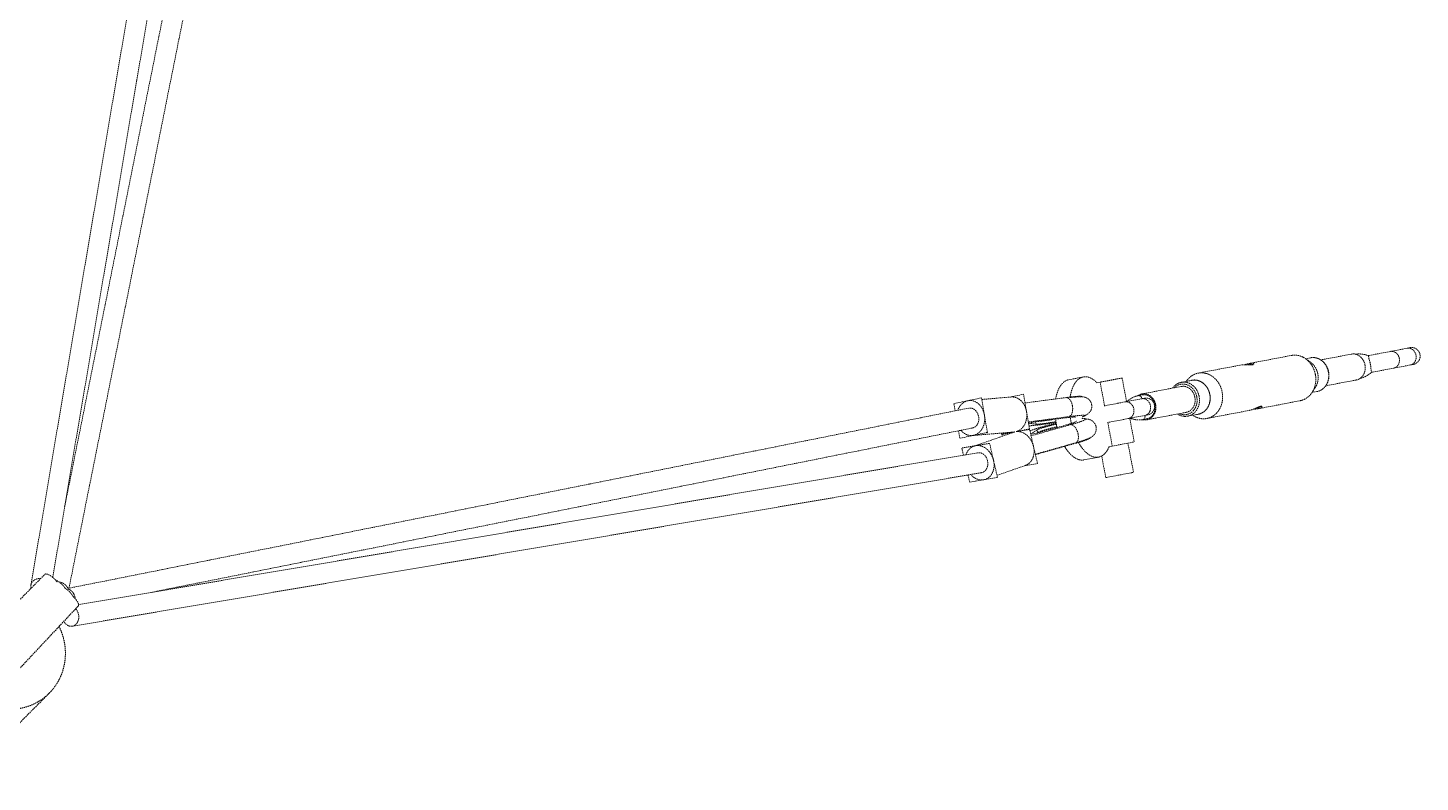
# Model space of a CAD drawing. Header units: millimetres. Extents: x -6347 to 5606, y -5931 to 5534.
# Drawn here: x 2803 to 4113, y 2590 to 3300 of the extents above; entities that cross this region are included whole.
import ezdxf

# ---------------------------------------------------------------- set-up
doc = ezdxf.new("R2010")
doc.units = ezdxf.units.MM
doc.linetypes.add('HIDDEN', pattern=[1.905, 1.27, -0.635])
doc.layers.add('DIKOM_ОБЪЕКТ', color=7, linetype='Continuous')

msp = doc.modelspace()

# ---------------------------------------------------------------- linework, layer by layer
at = {"layer": 'DIKOM_ОБЪЕКТ', "color": 7, "linetype": 'HIDDEN', "lineweight": 15}
for p, q in [((2806.153, 2776.283), (2950.538, 3630.895)), ((2826.565, 2782.976), (2969.228, 3627.392)), ((2837.787, 2849.397), (2992.592, 3622.399)), ((2841.837, 2772.8), (3011.3, 3618.998)), ((4103.173, 2999.119), (4100.779, 2998.664)), ((3952.174, 2984.341), (3991.574, 2991.836)), ((4009.555, 2989.647), (4004.897, 2988.761)), ((4005.405, 2988.405), (4009.5, 2985.536)), ((4047.907, 2993.087), (4019.262, 2987.638)), ((4052.045, 2992.955), (4052.68, 2993.075)), ((4084.763, 2995.617), (4064.101, 2991.686)), ((4100.476, 2998.606), (4085.066, 2995.675)), ((3904.35, 2975.244), (3943.697, 2982.729)), ((4087.752, 2979.904), (4067.09, 2975.974)), ((4103.465, 2982.893), (4088.055, 2979.962)), ((4106.162, 2983.406), (4103.768, 2982.951)), ((3782.128, 2968.994), (3795.597, 2971.557)), ((3808.688, 2966.127), (3811.662, 2966.692)), ((3811.662, 2966.692), (3815.89, 2944.469)), ((3832.315, 2970.621), (3836.541, 2948.404)), ((3887.915, 2962.651), (3851.083, 2955.645)), ((3898.034, 2968.433), (3888.019, 2966.528)), ((3892.677, 2967.414), (3892.693, 2967.438)), ((4014.045, 2961.646), (4011.289, 2957.475)), ((4052.542, 2968.725), (4023.896, 2963.276)), ((4056.334, 2970.366), (4056.976, 2970.488)), ((3674.209, 2946.435), (3700.14, 2952.014)), ((3675.336, 2939.72), (3674.209, 2946.435)), ((3700.14, 2952.014), (3702.861, 2935.73)), ((3700.407, 2950.416), (3728.103, 2952.744)), ((3727.363, 2952.682), (3739.726, 2955.342)), ((3739.726, 2955.342), (3742.447, 2939.059)), ((3741.094, 2947.156), (3780.308, 2952.274)), ((3780.383, 2951.824), (3780.308, 2952.274)), ((3794.477, 2953.124), (3794.5, 2952.986)), ((3835.029, 2948.11), (3815.569, 2944.408)), ((3850.742, 2951.099), (3835.333, 2948.168)), ((3846.889, 2953.928), (3851.251, 2954.757)), ((3853.439, 2951.612), (3851.045, 2951.157)), ((3960.286, 2941.709), (3999.684, 2949.204)), ((4015.605, 2957.842), (4010.947, 2956.956)), ((3688.035, 2942.263), (2841.837, 2772.8)), ((3702.861, 2935.73), (3705.596, 2919.449)), ((3742.447, 2939.059), (3745.182, 2922.778)), ((3783.305, 2934.369), (3744.095, 2929.249)), ((3783.305, 2934.369), (3783.23, 2934.815)), ((3797.453, 2935.362), (3797.476, 2935.224)), ((3853.731, 2935.386), (3838.322, 2932.455)), ((3856.428, 2935.899), (3854.035, 2935.444)), ((3892.549, 2938.29), (3855.717, 2931.283)), ((3904.084, 2936.628), (3894.069, 2934.722)), ((3898.751, 2935.592), (3898.727, 2935.609)), ((3912.46, 2932.611), (3951.807, 2940.096)), ((3691.436, 2923.554), (2918.434, 2768.75)), ((3679.664, 2913.87), (3678.479, 2920.96)), ((3745.324, 2922.267), (3732.961, 2920.185)), ((3745.182, 2922.778), (3732.99, 2920.155)), ((3750.043, 2929.291), (3744.331, 2928.061)), ((3744.331, 2928.061), (3751.394, 2927.249)), ((3749.036, 2906.205), (3745.324, 2922.267)), ((3746.416, 2917.723), (3752.489, 2921.8)), ((3784.814, 2926.913), (3746.736, 2916.156)), ((3778.565, 2933.095), (3750.043, 2929.291)), ((3751.03, 2929.422), (3751.394, 2927.249)), ((3779.914, 2926.418), (3752.182, 2918.694)), ((3753.071, 2919.286), (3752.489, 2921.8)), ((3784.814, 2926.913), (3784.916, 2926.473)), ((3838.018, 2932.397), (3818.558, 2928.695)), ((3818.879, 2928.756), (3823.106, 2906.533)), ((3839.532, 2932.679), (3843.759, 2910.462)), ((3851.185, 2931.34), (3855.548, 2932.17)), ((3705.596, 2919.449), (3679.664, 2913.87)), ((3707.716, 2909.139), (3681.542, 2904.731)), ((3730.873, 2919.796), (3692.028, 2916.53)), ((3693.79, 2906.794), (3730.498, 2919.608)), ((3711.429, 2893.077), (3707.716, 2909.139)), ((3719.25, 2917.198), (3718.983, 2918.796)), ((3730.43, 2919.759), (3719.149, 2917.859)), ((3719.149, 2917.859), (3719.624, 2915.812)), ((3730.496, 2919.618), (3719.25, 2917.198)), ((3752.182, 2918.694), (3746.416, 2917.723)), ((3788.797, 2909.693), (3750.724, 2898.932)), ((3750.826, 2898.492), (3788.906, 2909.252)), ((3752.184, 2918.691), (3753.071, 2919.286)), ((3788.803, 2909.695), (3788.906, 2909.252)), ((3823.106, 2906.533), (3843.757, 2910.461)), ((3837.838, 2909.335), (3843.064, 2881.861)), ((3696.429, 2900.191), (2850.898, 2757.34)), ((3681.542, 2904.731), (3683.117, 2897.942)), ((3752.762, 2890.146), (3749.036, 2906.205)), ((3796.48, 2893.548), (3809.95, 2896.11)), ((3817.011, 2876.905), (3813.145, 2897.227)), ((3823.106, 2906.533), (3820.132, 2905.967)), ((3699.932, 2881.501), (2845.32, 2737.116)), ((3715.154, 2877.018), (3711.429, 2893.077)), ((3741.404, 2888.394), (3714.679, 2879.065)), ((3740.514, 2888.083), (3752.762, 2890.146)), ((3817.011, 2876.905), (3841.319, 2881.529)), ((3687.414, 2879.386), (3688.98, 2872.61)), ((3688.98, 2872.61), (3715.154, 2877.018)), ((2743.982, 2709.574), (2819.127, 2785.861)), ((2776.69, 2677.243), (2850.559, 2756.099)), ((2823.31, 2674.083), (2739.75, 2590.328))]:
    msp.add_line(p, q, dxfattribs=at)
for centre, radius, start, end in [((3890.374, 2954.359), 12.398, 112.834656, 115.937551), ((3891.792, 2946.906), 12.398, 265.603872, 268.706767), ((3853.963, 2940.61), 9.498, 255.466689, 280.648224), ((3733.981, 2909.658), 10.542, 105.212303, 109.295332), ((2812.365, 2774.913), 6.354, 170.626107, 198.620779)]:
    msp.add_arc(centre, radius, start, end, dxfattribs=at)
for points, weights, degree, knots in [([(4103.173, 2999.119), (4106.427, 2999.738), (4109.166, 2997.875), (4111.905, 2996.011), (4112.524, 2992.757), (4113.143, 2989.503), (4111.279, 2986.764), (4109.416, 2984.025), (4106.162, 2983.406)], [1, 0.923879435628, 1, 0.923879532511, 1, 0.923879532512, 1, 0.923879494101, 1], 2, [0, 0, 0, 6.2810843, 6.2810843, 12.56216838, 12.56216838, 18.84325247, 18.84325247, 25.12433664, 25.12433664, 25.12433664]), ([(4012.112, 2989.867), (4013.577, 2989.843), (4015.001, 2989.492), (4018.007, 2988.737), (4020.429, 2986.801), (4022.936, 2984.8), (4024.514, 2982.007), (4026.008, 2979.377), (4026.57, 2976.406)], [1, 0.993675643043, 1, 0.977139028181, 1, 0.981731981675, 1, 0.986443849322, 1], 2, [0, 0, 0, 2.91936373, 2.91936373, 9.0244381, 9.0244381, 15.36192739, 15.36192739, 21.35519354, 21.35519354, 21.35519354]), ([(3892.693, 2967.438), (3896.915, 2973.829), (3903.94, 2975.166), (3922.401, 2978.678), (3926.456, 2957.361)], [0.854274163489, 0.863827374568, 1, 0.707106781187, 1], 2, [104.52945865, 104.52945865, 104.52945865, 123.69971593, 123.69971593, 164.93295458, 164.93295458, 164.93295458]), ([(3947.82, 2983.102), (3947.979, 2983.162), (3948.139, 2983.221), (3948.298, 2983.278), (3948.977, 2983.523), (3949.664, 2983.742), (3950.36, 2983.934), (3950.643, 2984.011), (3950.927, 2984.082), (3951.213, 2984.147), (3951.402, 2984.19), (3951.596, 2984.231), (3951.78, 2984.266), (3951.78, 2984.266), (3951.78, 2984.266), (3951.78, 2984.266)], [1, 1, 1, 1, 0.999508763459, 0.999508763459, 1, 0.999850713992, 0.999850713992, 1, 1, 1, 1, 1, 1, 1], 3, [8.88042098, 8.88042098, 8.88042098, 8.88042098, 9.39396619, 9.39396619, 9.39396619, 11.55883146, 11.55883146, 11.55883146, 12.43754919, 12.43754919, 12.43754919, 13.08567936, 13.08567936, 13.08567936, 13.08568106, 13.08568106, 13.08568106, 13.08568106]), ([(3951.018, 2983.074), (3951.042, 2983.073), (3951.066, 2983.073), (3951.09, 2983.072), (3951.992, 2983.038), (3952.896, 2983.029), (3953.799, 2983.044), (3954.318, 2983.046), (3954.834, 2983.103), (3955.34, 2983.215), (3955.565, 2983.276), (3955.646, 2983.362), (3955.575, 2983.289)], [1, 1, 1, 1, 0.999756284637, 0.999756284637, 1, 0.996163486736, 0.996163486736, 1, 1, 1, 1], 3, [7.82947077, 7.82947077, 7.82947077, 7.82947077, 7.9065402, 7.9065402, 7.9065402, 10.61684517, 10.61684517, 10.61684517, 12.17011359, 12.17011359, 12.17011359, 14.22590753, 14.22590753, 14.22590753, 14.22590753]), ([(4026.57, 2976.406), (4027.138, 2973.436), (4026.714, 2970.442), (4026.272, 2967.264), (4024.675, 2964.482), (4023.133, 2961.792), (4020.614, 2959.986), (4019.419, 2959.137), (4018.064, 2958.576)], [1, 0.986443849322, 1, 0.981731981675, 1, 0.977139028179, 1, 0.993675643043, 1], 2, [0, 0, 0, 5.99326615, 5.99326615, 12.33075544, 12.33075544, 18.43582981, 18.43582981, 21.35519354, 21.35519354, 21.35519354]), ([(3769.893, 2950.915), (3771.21, 2958.666), (3774.485, 2963.452), (3777.7, 2968.15), (3782.128, 2968.994)], [0.926715377208, 0.936249987292, 1, 0.937351019244, 0.927060895284], 2, [-116.32062387, -116.32062387, -116.32062387, -94.4077034, -94.4077034, -72.87324285, -72.87324285, -72.87324285]), ([(3783.474, 2952.671), (3784.738, 2960.998), (3788.203, 2966.061), (3796.687, 2978.458), (3808.688, 2966.127)], [0.925843774908, 0.932807696345, 1, 0.850077139573, 1], 2, [-117.50384948, -117.50384948, -117.50384948, -94.4077034, -94.4077034, -42.87441613, -42.87441613, -42.87441613]), ([(3832.311, 2970.62), (3832.384, 2970.634), (3831.438, 2970.454), (3826.848, 2969.581), (3811.662, 2966.692)], [0.917148615482, 0.944765743655, 1, 0.779062974618, 1], 2, [86.96206105, 86.96206105, 86.96206105, 94.86770296, 94.86770296, 126.49027061, 126.49027061, 126.49027061]), ([(3879.728, 2961.094), (3881.092, 2963.015), (3883.01, 2964.384), (3885.281, 2966.002), (3888.019, 2966.528)], [1, 0.986137143331, 1, 0.977005857715, 1], 2, [0, 0, 0, 4.66920242, 4.66920242, 10.15914723, 10.15914723, 10.15914723]), ([(3881.463, 2961.424), (3884.034, 2964.087), (3887.516, 2964.749), (3899.881, 2967.101), (3902.597, 2952.823)], [0.865597765457, 0.895551698431, 1, 0.707106781187, 1], 2, [128.24912914, 128.24912914, 128.24912914, 138.09856184, 138.09856184, 165.7182742, 165.7182742, 165.7182742]), ([(3896.578, 2968.156), (3897.286, 2968.382), (3898.017, 2968.521), (3911.866, 2971.156), (3914.908, 2955.165)], [1, 0.998154350877, 1, 0.707106781187, 1], 2, [0, 0, 0, 1.48609461, 1.48609461, 32.41890675, 32.41890675, 32.41890675]), ([(3702.861, 2935.73), (3700.135, 2952.005), (3687.176, 2949.216), (3680.551, 2947.791), (3677.801, 2940.213)], [1, 0.707106781187, 1, 0.825266909141, 0.859016986071], 2, [62.83185307, 62.83185307, 62.83185307, 94.24777961, 94.24777961, 112.98977018, 112.98977018, 112.98977018]), ([(3780.308, 2952.274), (3793.353, 2953.989), (3794.41, 2953.222), (3794.541, 2953.126), (3794.424, 2952.989)], [1, 0.88011542477, 1, 0.983342119796, 0.971313441845], 2, [0, 0, 0, 33.6395838, 33.6395838, 38.31378109, 38.31378109, 38.31378109]), ([(3783.406, 2952.208), (3784.73, 2952.367), (3787.07, 2952.627), (3790.228, 2952.897), (3792.675, 2953.023), (3794.621, 2953.007), (3796.242, 2952.838), (3798.11, 2952.365), (3799.38, 2951.735), (3800.118, 2951.207), (3800.295, 2951.082), (3800.467, 2950.95), (3800.634, 2950.812), (3802.289, 2949.446), (3803.363, 2947.588), (3803.721, 2945.471)], [1, 1, 1, 1, 1, 1, 1, 1, 1, 1, 0.999560891296, 0.999560891296, 1, 0.958056960439, 0.958056960439, 1], 3, [0, 0, 0, 0, 3.99812503, 7.06394502, 9.50790049, 11.34632337, 12.89814913, 14.39062673, 17.10953439, 17.10953439, 17.10953439, 17.75892949, 17.75892949, 17.75892949, 24.06088091, 24.06088091, 24.06088091, 24.06088091]), ([(3836.54, 2948.401), (3842.506, 2953.094), (3846.648, 2953.882), (3850.791, 2954.67), (3850.587, 2951.069)], [0.995669931378, 0.918855680071, 1, 0.918814808734, 0.995747352024], 2, [-7.08182475, -7.08182475, -7.08182475, -6.28318531, -6.28318531, -5.4841436, -5.4841436, -5.4841436]), ([(3847.291, 2954.004), (3849.003, 2955.249), (3851.082, 2955.648), (3861.634, 2957.656), (3863.952, 2945.471)], [1, 0.976040742695, 1, 0.707106781187, 1], 2, [0, 0, 0, 4.16553128, 4.16553128, 27.72747618, 27.72747618, 27.72747618]), ([(3853.439, 2951.612), (3856.694, 2952.231), (3859.432, 2950.368), (3862.171, 2948.505), (3862.79, 2945.25), (3863.409, 2941.996), (3861.546, 2939.257), (3859.683, 2936.518), (3856.428, 2935.899)], [1, 0.923879474375, 1, 0.923879532512, 1, 0.923879532512, 1, 0.923879494102, 1], 2, [0, 0, 0, 6.28108421, 6.28108421, 12.5621683, 12.5621683, 18.84325238, 18.84325238, 25.12433655, 25.12433655, 25.12433655]), ([(3902.597, 2952.823), (3905.313, 2938.544), (3892.948, 2936.192), (3889.466, 2935.53), (3886.097, 2937.062)], [1, 0.707106781187, 1, 0.895551698425, 0.865597765454], 2, [55.23942473, 55.23942473, 55.23942473, 82.8591371, 82.8591371, 92.7085698, 92.7085698, 92.7085698]), ([(3926.456, 2957.361), (3930.511, 2936.045), (3912.05, 2932.533), (3905.025, 2931.197), (3898.751, 2935.592)], [1, 0.707106781187, 1, 0.863827374568, 0.854274163489], 2, [0, 0, 0, 41.23323864, 41.23323864, 60.40349593, 60.40349593, 60.40349593]), ([(3914.908, 2955.165), (3917.95, 2939.173), (3904.101, 2936.539), (3903.37, 2936.4), (3902.628, 2936.351)], [1, 0.707106781187, 1, 0.998154350877, 1], 2, [61.86562429, 61.86562429, 61.86562429, 92.79843643, 92.79843643, 94.28453104, 94.28453104, 94.28453104]), ([(3680.772, 2921.419), (3685.815, 2915.202), (3692.628, 2916.668), (3705.588, 2919.456), (3702.861, 2935.73)], [0.860710725622, 0.821177976352, 1, 0.707106781187, 1], 2, [12.23535424, 12.23535424, 12.23535424, 31.41592654, 31.41592654, 62.83185307, 62.83185307, 62.83185307]), ([(3691.769, 2923.621), (3699.224, 2925.114), (3697.357, 2934.435), (3695.491, 2943.756), (3688.035, 2942.263)], [1, 0.707106781187, 1, 0.707106781187, 1], 2, [0, 0, 0, 18.06415776, 18.06415776, 36.12831552, 36.12831552, 36.12831552]), ([(3794.688, 2933.973), (3797.933, 2934.937), (3797.408, 2935.317), (3796.35, 2936.084), (3783.305, 2934.369)], [0.940249165869, 0.936670063901, 1, 0.880115424696, 1], 2, [83.14838614, 83.14838614, 83.14838614, 100.9187514, 100.9187514, 134.5583352, 134.5583352, 134.5583352]), ([(3784.673, 2927.843), (3784.399, 2929.064), (3784.166, 2930.293), (3783.844, 2931.985), (3783.598, 2933.69)], [1, 0.999866918983, 1, 0.999747348381, 1], 2, [0, 0, 0, 2.50243587, 2.50243587, 5.94617223, 5.94617223, 5.94617223]), ([(3803.721, 2945.471), (3804.112, 2943.124), (3803.573, 2940.807), (3802.184, 2938.874), (3802.055, 2938.694), (3801.761, 2938.313), (3801.11, 2937.599), (3799.765, 2936.435), (3798.404, 2935.74), (3797.453, 2935.362)], [1, 0.948894314775, 0.948894314775, 1, 1, 1, 1, 1, 1, 1], 3, [0, 0, 0, 0, 6.95215029, 6.95215029, 6.95215029, 7.61890846, 8.39066015, 9.85344997, 12.93009726, 12.93009726, 12.93009726, 12.93009726]), ([(3853.576, 2935.357), (3855.088, 2932.083), (3850.944, 2931.295), (3846.803, 2930.507), (3839.531, 2932.681)], [0.995747352558, 0.918814808762, 1, 0.918858226113, 0.99566511187], 2, [-3.94063436, -3.94063436, -3.94063436, -3.14159265, -3.14159265, -2.34297827, -2.34297827, -2.34297827]), ([(3894.069, 2934.722), (3891.329, 2934.206), (3888.623, 2934.878), (3886.337, 2935.446), (3884.362, 2936.732)], [1, 0.977005857714, 1, 0.986137143332, 1], 2, [0, 0, 0, 5.4899448, 5.4899448, 10.15914723, 10.15914723, 10.15914723]), ([(3959.988, 2941.653), (3959.829, 2941.622), (3959.66, 2941.592), (3959.497, 2941.565), (3959.259, 2941.526), (3959.006, 2941.489), (3958.757, 2941.458), (3958.257, 2941.397), (3957.756, 2941.351), (3957.253, 2941.32), (3956.763, 2941.29), (3956.272, 2941.271), (3955.78, 2941.263)], [1, 1, 1, 1, 1, 1, 1, 0.999690943509, 0.999690943509, 1, 0.999843080049, 0.999843080049, 1], 3, [0.06385259, 0.06385259, 0.06385259, 0.06385259, 0.62432864, 0.62432864, 0.62432864, 1.43844419, 1.43844419, 1.43844419, 2.94830183, 2.94830183, 2.94830183, 4.42261302, 4.42261302, 4.42261302, 4.42261302]), ([(3963.086, 2943.925), (3963.09, 2943.924), (3963.092, 2943.923), (3963.092, 2943.923), (3962.825, 2943.928), (3962.559, 2943.894), (3962.302, 2943.821), (3961.66, 2943.644), (3961.032, 2943.425), (3960.419, 2943.166), (3959.856, 2942.937), (3959.296, 2942.702), (3958.739, 2942.462)], [1, 1, 1, 1, 0.992819127979, 0.992819127979, 1, 0.998575714599, 0.998575714599, 1, 0.999970758158, 0.999970758158, 1], 3, [0.21167438, 0.21167438, 0.21167438, 0.21167438, 0.42334875, 0.42334875, 0.42334875, 1.22338233, 1.22338233, 1.22338233, 3.21857325, 3.21857325, 3.21857325, 5.04029233, 5.04029233, 5.04029233, 5.04029233]), ([(3744.7, 2925.645), (3749.654, 2925.81), (3760.586, 2927.392), (3765.414, 2928.093), (3770.226, 2928.903)], [0.961094151977, 0.90454754035, 1, 0.999936668219, 1], 2, [6.85564594, 6.85564594, 6.85564594, 33.6395838, 33.6395838, 43.39688796, 43.39688796, 43.39688796]), ([(3745.649, 2920.86), (3750.238, 2922.815), (3760.937, 2925.626), (3765.649, 2926.861), (3770.396, 2927.956)], [0.96122019767, 0.904441314684, 1, 0.999889771302, 1], 2, [6.82583904, 6.82583904, 6.82583904, 33.6395838, 33.6395838, 43.38186882, 43.38186882, 43.38186882]), ([(3751.394, 2927.249), (3753.647, 2926.989), (3763.323, 2928.382), (3766.735, 2928.874), (3770.133, 2929.446)], [1, 0.877289544061, 1, 0.999931093529, 1], 2, [-118.74503737, -118.74503737, -118.74503737, -95.63281459, -95.63281459, -88.73997505, -88.73997505, -88.73997505]), ([(3752.489, 2921.8), (3754.427, 2923.101), (3763.881, 2925.596), (3767.195, 2926.468), (3770.534, 2927.238)], [1, 0.877289544061, 1, 0.999881004319, 1], 2, [-118.74503737, -118.74503737, -118.74503737, -95.63281459, -95.63281459, -88.78068337, -88.78068337, -88.78068337]), ([(3771.073, 2924.715), (3767.755, 2923.95), (3764.462, 2923.083), (3755.007, 2920.587), (3753.071, 2919.286)], [1, 0.999882362294, 1, 0.877289544061, 1], 2, [0, 0, 0, 6.81001773, 6.81001773, 29.92224051, 29.92224051, 29.92224051]), ([(3766.816, 2931.523), (3764.858, 2931.212), (3762.895, 2930.929), (3759.048, 2930.363), (3755.179, 2929.976)], [1, 0.999975095848, 1, 0.999731288833, 1], 2, [0, 0, 0, 3.96566142, 3.96566142, 11.74086274, 11.74086274, 11.74086274]), ([(3771.242, 2924.003), (3770.799, 2925.834), (3770.447, 2927.684), (3770.046, 2929.793), (3769.764, 2931.921)], [1, 0.999697527375, 1, 0.999606292502, 1], 2, [0, 0, 0, 3.76607677, 3.76607677, 8.0587321, 8.0587321, 8.0587321]), ([(3789.336, 2929.98), (3789.338, 2929.925), (3789.309, 2929.878), (3788.763, 2928.883), (3779.914, 2926.418)], [1, 0.957564741857, 1, 0.877289544061, 1], 2, [0, 0, 0, 0.10712226, 0.10712226, 23.21934505, 23.21934505, 23.21934505]), ([(3794.846, 2932.345), (3798.419, 2932.599), (3798.105, 2931.883), (3797.487, 2930.476), (3784.814, 2926.913)], [0.940466472257, 0.935107762448, 1, 0.880115424696, 1], 2, [82.71000472, 82.71000472, 82.71000472, 100.9187514, 100.9187514, 134.5583352, 134.5583352, 134.5583352]), ([(3807.818, 2924.971), (3808.211, 2923.268), (3808.1, 2921.523), (3807.494, 2919.884), (3807.276, 2919.294), (3806.998, 2918.73), (3806.663, 2918.198), (3806.402, 2917.781), (3805.792, 2916.958), (3804.191, 2915.417), (3802.008, 2914.165), (3799.277, 2913.027), (3795.079, 2911.515), (3791.551, 2910.473), (3788.971, 2909.742)], [1, 0.972070519493, 0.972070519493, 1, 0.996408190582, 0.996408190582, 1, 1, 1, 1, 1, 1, 1, 1, 1], 3, [0, 0, 0, 0, 5.17068849, 5.17068849, 5.17068849, 7.0534235, 7.0534235, 7.0534235, 8.52333267, 10.12956331, 13.67489057, 16.02053896, 19.01050348, 27.0536238, 27.0536238, 27.0536238, 27.0536238]), ([(3798.115, 2932.057), (3798.41, 2932.051), (3798.708, 2932.038), (3799.701, 2931.965), (3800.464, 2931.872), (3802.159, 2931.389), (3802.977, 2931.06), (3803.803, 2930.548), (3805.86, 2929.282), (3807.27, 2927.323), (3807.818, 2924.971)], [1, 1, 1, 1, 1, 1, 1, 1, 0.948638570295, 0.948638570295, 1], 3, [18.18604581, 18.18604581, 18.18604581, 18.18604581, 19.80310709, 19.80310709, 23.65611015, 23.65611015, 26.89889657, 26.89889657, 26.89889657, 33.95254992, 33.95254992, 33.95254992, 33.95254992]), ([(3685.523, 2898.348), (3687.863, 2905.787), (3694.631, 2906.927), (3707.712, 2909.13), (3711.429, 2893.077)], [0.85972093963, 0.823499827663, 1, 0.707106781187, 1], 2, [12.4843976, 12.4843976, 12.4843976, 31.41592654, 31.41592654, 62.83185307, 62.83185307, 62.83185307]), ([(3788.906, 2909.252), (3801.579, 2912.816), (3802.196, 2914.222), (3802.229, 2914.292), (3802.215, 2914.367)], [1, 0.88011542477, 1, 0.949152553896, 1], 2, [0, 0, 0, 33.6395838, 33.6395838, 33.78805579, 33.78805579, 33.78805579]), ([(3820.132, 2905.967), (3813.497, 2890.091), (3801.054, 2898.506), (3795.705, 2902.124), (3791.326, 2909.949)], [1, 0.850077139573, 1, 0.929527915448, 0.925307431045], 2, [-249.0075652, -249.0075652, -249.0075652, -197.47427793, -197.47427793, -173.25076614, -173.25076614, -173.25076614]), ([(3699.932, 2881.501), (3707.456, 2882.772), (3705.872, 2892.146), (3704.288, 2901.519), (3696.765, 2900.248)], [1, 0.707106781187, 1, 0.707106781187, 1], 2, [0, 0, 0, 18.06415776, 18.06415776, 36.12831552, 36.12831552, 36.12831552]), ([(3796.48, 2893.548), (3792.052, 2892.707), (3787.336, 2895.897), (3782.394, 2899.239), (3778.242, 2906.239)], [0.927060895284, 0.937351019244, 1, 0.93453949518, 0.926242756834], 2, [-219.00873847, -219.00873847, -219.00873847, -197.47427793, -197.47427793, -174.97340655, -174.97340655, -174.97340655]), ([(3711.429, 2893.077), (3715.146, 2877.024), (3702.065, 2874.822), (3695.304, 2873.683), (3689.826, 2879.794)], [1, 0.707106781187, 1, 0.823650973191, 0.859659059889], 2, [62.83185307, 62.83185307, 62.83185307, 94.24777961, 94.24777961, 113.16309657, 113.16309657, 113.16309657]), ([(2830.64, 2778.724), (2829.51, 2780.203), (2828.181, 2781.507), (2821.409, 2788.178), (2819.127, 2785.861)], [1, 0.997474510475, 1, 0.707106781187, 1], 2, [0, 0, 0, 3.71660298, 3.71660298, 21.78076074, 21.78076074, 21.78076074]), ([(2838.189, 2772.901), (2836.821, 2774.837), (2835.115, 2776.482), (2831.783, 2779.721), (2828.863, 2780.811)], [1, 0.995564497328, 1, 0.831628021581, 0.856835964415], 2, [0, 0, 0, 4.72726374, 4.72726374, 15.1115874, 15.1115874, 15.1115874]), ([(2832.646, 2778.608), (2832.966, 2778.562), (2833.283, 2778.499), (2839.677, 2777.218), (2841.024, 2771.987)], [1, 0.99962976482, 1, 0.778744219034, 0.891768083115], 2, [0, 0, 0, 0.64636539, 0.64636539, 14.29229187, 14.29229187, 14.29229187]), ([(2845.773, 2765.035), (2844.419, 2767.407), (2841.997, 2769.796), (2840.248, 2771.537), (2838.189, 2772.901)], [0.855611433734, 0.870914077213, 1, 0.995100431488, 1], 2, [46.23111287, 46.23111287, 46.23111287, 54.19247327, 54.19247327, 59.11384713, 59.11384713, 59.11384713]), ([(2841.024, 2771.987), (2846.255, 2770.64), (2847.536, 2764.246), (2847.656, 2763.645), (2847.714, 2763.035)], [0.89176808314, 0.77874421901, 1, 0.998665449107, 1], 2, [-67.83839976, -67.83839976, -67.83839976, -54.19247327, -54.19247327, -52.96749808, -52.96749808, -52.96749808]), ([(2850.559, 2756.099), (2852.78, 2758.471), (2845.843, 2764.969), (2845.808, 2765.002), (2845.773, 2765.035)], [1, 0.707106781187, 1, 0.99791227263, 0.995854307681], 2, [36.12831552, 36.12831552, 36.12831552, 54.19247327, 54.19247327, 54.32123364, 54.32123364, 54.32123364]), ([(2848.103, 2753.477), (2850.342, 2751.154), (2850.925, 2747.704), (2852.508, 2738.33), (2844.984, 2737.059)], [0.854921461052, 0.867707869749, 1, 0.707106781187, 1], 2, [-62.35157617, -62.35157617, -62.35157617, -54.19247327, -54.19247327, -36.12831552, -36.12831552, -36.12831552])]:
    msp.add_rational_spline(points, weights, degree=degree, knots=knots, dxfattribs=at)
for points, weights in [([(4014.089, 2974.032), (4010.034, 2995.348), (3991.574, 2991.836)], [1, 0.707106781187, 1]), ([(4009.555, 2989.647), (4023.327, 2992.267), (4026.352, 2976.365)], [1, 0.707106781187, 1]), ([(4060.777, 2982.913), (4058.46, 2995.101), (4047.906, 2993.095)], [1, 0.707106781187, 1]), ([(4064.462, 2991.577), (4056.945, 2993.887), (4052.68, 2993.075)], [1, 0.916631255073, 1]), ([(4093.061, 2989.055), (4091.567, 2996.911), (4084.763, 2995.617)], [1, 0.707106781187, 1]), ([(4087.752, 2979.904), (4094.556, 2981.198), (4093.061, 2989.055)], [1, 0.707106781187, 1]), ([(4108.774, 2992.044), (4107.279, 2999.9), (4100.476, 2998.606)], [1, 0.707106781187, 1]), ([(4103.465, 2982.893), (4110.268, 2984.187), (4108.774, 2992.044)], [1, 0.707106781187, 1]), ([(3999.684, 2949.204), (4018.144, 2952.716), (4014.089, 2974.032)], [1, 0.707106781187, 1]), ([(4016.414, 2974.474), (4015.049, 2981.649), (4009.5, 2985.536)], [1, 0.843279406619, 0.854274163489]), ([(4014.045, 2961.646), (4017.779, 2967.299), (4016.414, 2974.474)], [0.854274163489, 0.843279406619, 1]), ([(4026.352, 2976.365), (4029.377, 2960.462), (4015.605, 2957.842)], [1, 0.707106781187, 1]), ([(4052.543, 2968.722), (4063.095, 2970.729), (4060.777, 2982.913)], [1, 0.707106781187, 1]), ([(4056.976, 2970.488), (4061.242, 2971.299), (4067.385, 2976.208)], [1, 0.916631255383, 1]), ([(3900.784, 2952.478), (3898.468, 2964.665), (3887.913, 2962.659)], [1, 0.707106781187, 1]), ([(3904.816, 2953.245), (3901.791, 2969.147), (3888.019, 2966.528)], [1, 0.707106781187, 1]), ([(3914.831, 2955.15), (3911.806, 2971.053), (3898.034, 2968.433)], [1, 0.707106781187, 1]), ([(3728.103, 2952.744), (3739.987, 2953.744), (3742.447, 2939.059)], [0.961320503964, 0.727926449379, 1]), ([(3785.63, 2944.384), (3784.33, 2952.145), (3780.383, 2951.825)], [1, 0.726609839127, 0.963591207953]), ([(3835.029, 2948.11), (3841.833, 2949.404), (3843.328, 2941.548)], [1, 0.707106781187, 1]), ([(3850.742, 2951.099), (3857.546, 2952.393), (3859.041, 2944.537)], [1, 0.707106781187, 1]), ([(3863.18, 2945.324), (3861.032, 2956.618), (3851.251, 2954.757)], [1, 0.707106781187, 1]), ([(3892.55, 2938.282), (3903.104, 2940.291), (3900.784, 2952.478)], [1, 0.707106781187, 1]), ([(3894.069, 2934.722), (3907.841, 2937.342), (3904.816, 2953.245)], [1, 0.707106781187, 1]), ([(3904.084, 2936.628), (3917.856, 2939.247), (3914.831, 2955.15)], [1, 0.707106781187, 1]), ([(3742.447, 2939.059), (3745.055, 2923.494), (3732.789, 2920.137)], [1, 0.716255581437, 0.982273942579]), ([(3788.497, 2933.812), (3787.549, 2934.294), (3778.565, 2933.095)], [0.997283249175, 0.878663298782, 1]), ([(3783.23, 2934.815), (3786.931, 2936.619), (3785.63, 2944.384)], [0.963777950998, 0.726502287882, 1]), ([(3843.328, 2941.548), (3844.822, 2933.691), (3838.018, 2932.397)], [1, 0.707106781187, 1]), ([(3859.041, 2944.537), (3860.535, 2936.681), (3853.731, 2935.386)], [1, 0.707106781187, 1]), ([(3855.548, 2932.17), (3865.328, 2934.031), (3863.18, 2945.324)], [1, 0.707106781187, 1]), ([(3863.952, 2945.471), (3866.272, 2933.285), (3855.718, 2931.275)], [1, 0.707106781187, 1]), ([(3749.036, 2906.205), (3745.481, 2921.558), (3732.825, 2920.137)], [1, 0.716259694274, 0.982266230892]), ([(3784.916, 2926.473), (3789.055, 2926.096), (3790.828, 2918.436)], [0.963777948468, 0.72650228934, 1]), ([(3731.215, 2919.831), (3731.044, 2919.811), (3730.873, 2919.796)], [0.970429274113, 0.965782516, 0.961320503964]), ([(3790.828, 2918.436), (3792.602, 2910.776), (3788.801, 2909.694)], [1, 0.726492434518, 0.963794840527]), ([(3741.414, 2888.397), (3752.279, 2892.201), (3749.036, 2906.205)], [0.950231035084, 0.73456552045, 1]), ([(3841.319, 2881.529), (3843.079, 2881.864), (3843.064, 2881.861)], [1, 0.899317956033, 0.867854817293]), ([(2806.096, 2775.947), (2807.194, 2782.444), (2815.361, 2782.038)], [1, 0.736554792266, 0.947025489852]), ([(2832.546, 2736.87), (2850.071, 2700.908), (2823.31, 2674.083)], [0.894831675138, 0.775803375714, 1]), ([(2844.984, 2737.059), (2839.952, 2736.209), (2837.051, 2741.68)], [1, 0.783036137345, 0.887508994112]), ([(2823.31, 2674.083), (2801.25, 2651.972), (2769.838, 2661.121)], [1, 0.807618405396, 0.867961527959])]:
    msp.add_rational_spline(points, weights, degree=2, dxfattribs=at)
for points, knots in [([(4064.462, 2991.577), (4064.311, 2991.442), (4064.136, 2990.998), (4064.204, 2990.217), (4064.53, 2988.881), (4064.96, 2987.445), (4065.436, 2985.615), (4065.828, 2983.82), (4066.23, 2981.321), (4066.416, 2979.21), (4066.598, 2977.668), (4066.738, 2977.07), (4066.924, 2976.567), (4067.175, 2976.289), (4067.385, 2976.208)], [0, 0, 0, 0, 0.59355246, 1.37555387, 2.32465684, 4.72287861, 5.87102389, 7.99575621, 10.23206738, 13.46069099, 14.3518228, 14.88857098, 15.29734161, 15.9607543, 15.9607543, 15.9607543, 15.9607543]), ([(3955.4, 2983.149), (3955.119, 2983.096), (3954.481, 2983.031), (3953.52, 2983.005), (3951.745, 2983.031), (3949.654, 2983.118), (3946.723, 2983.104), (3944.895, 2982.95), (3943.756, 2982.74)], [0, 0, 0, 0, 0.85635389, 1.9216108, 2.8818535, 6.18174122, 8.20046477, 11.67309391, 11.67309391, 11.67309391, 11.67309391]), ([(3950.35, 2983.094), (3950.594, 2983.162), (3951.078, 2983.288), (3952.018, 2983.475), (3953.113, 2983.595), (3954.262, 2983.538), (3954.93, 2983.336), (3955.179, 2983.177)], [0, 0, 0, 0, 0.76053385, 1.50005311, 2.8736381, 4.05688764, 4.93963923, 4.93963923, 4.93963923, 4.93963923]), ([(3951.78, 2984.266), (3952.288, 2984.363), (3953.216, 2984.499), (3954.502, 2984.523), (3955.394, 2984.4), (3955.952, 2984.194), (3956.242, 2984.02), (3956.429, 2983.74), (3956.257, 2983.437), (3955.886, 2983.27), (3955.586, 2983.179), (3955.4, 2983.149)], [0, 0, 0, 0, 1.55022296, 2.80962115, 3.85083291, 4.23953191, 4.57759589, 4.88284418, 5.14073813, 5.52394224, 6.08652599, 6.08652599, 6.08652599, 6.08652599]), ([(3951.807, 2940.096), (3952.055, 2940.143), (3952.611, 2940.264), (3953.752, 2940.561), (3955.272, 2941.057), (3957.492, 2941.922), (3959.405, 2942.769), (3961.046, 2943.446), (3961.948, 2943.774), (3962.566, 2943.949), (3962.846, 2944.002)], [0, 0, 0, 0, 0.75705922, 1.70837415, 3.53406537, 5.5511752, 8.85477741, 9.80939748, 10.8759589, 11.73305119, 11.73305119, 11.73305119, 11.73305119]), ([(3958.087, 2942.194), (3958.349, 2942.221), (3958.861, 2942.284), (3959.821, 2942.456), (3960.886, 2942.75), (3961.813, 2943.171), (3962.37, 2943.574), (3962.575, 2943.785), (3962.65, 2943.892)], [0, 0, 0, 0, 0.78865203, 1.54800011, 2.92433422, 4.0982662, 4.5876978, 4.97750163, 4.97750163, 4.97750163, 4.97750163]), ([(3962.846, 2944.002), (3963.083, 2944.044), (3963.402, 2944.089), (3963.779, 2944.015), (3963.953, 2943.898), (3964.005, 2943.69), (3963.878, 2943.365), (3963.502, 2942.994), (3962.871, 2942.582), (3961.706, 2942.054), (3960.701, 2941.793), (3959.988, 2941.653)], [0, 0, 0, 0, 0.72597025, 0.94569159, 1.14513794, 1.32645848, 1.54885834, 2.16340662, 2.88946125, 3.80583614, 5.98955215, 5.98955215, 5.98955215, 5.98955215])]:
    msp.add_open_spline(points, degree=3, knots=knots, dxfattribs=at)
for points in [[(3943.705, 2982.73), (3943.722, 2982.734), (3943.739, 2982.737), (3943.756, 2982.74)], [(3950.311, 2983.092), (3950.416, 2983.089), (3950.519, 2983.087), (3950.622, 2983.084)]]:
    msp.add_open_spline(points, degree=3, dxfattribs=at)

doc.saveas('drawing.dxf')
